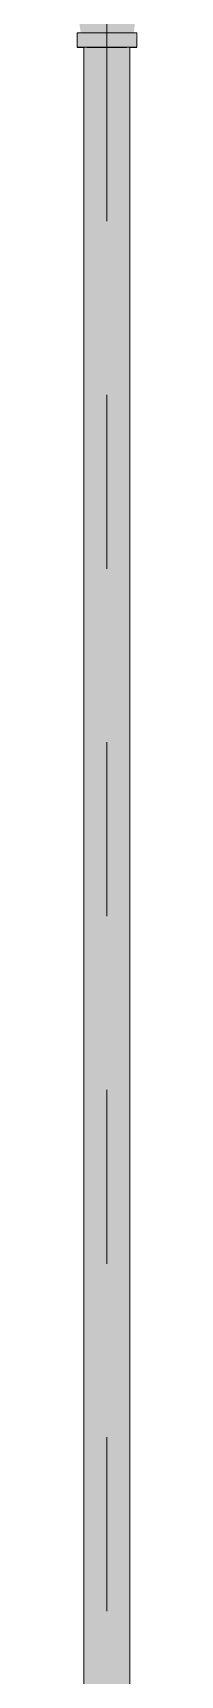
# Model space of a CAD drawing. Header units: millimetres. Extents: x -4000 to 187956, y -58990 to 162485.
# Drawn here: x 14222 to 14277, y 132662 to 134162 of the extents above; entities that cross this region are included whole.
import ezdxf

# ---------------------------------------------------------------- set-up
doc = ezdxf.new("R2010")
doc.units = ezdxf.units.MM
doc.linetypes.add('Dash 1_16_', pattern=[317.5, 158.75, -158.75])
doc.layers.add('P-PIPE', color=3, linetype='Continuous', lineweight=9)
doc.layers.add('P-PIPE-CNTR', color=3, linetype='Continuous', lineweight=9)

msp = doc.modelspace()

# ---------------------------------------------------------------- hatches: boundary and pattern name
at = {"layer": 'P-PIPE', "transparency": 33554534}
for points in [[(14250, 134162.2), (14274.8, 134162.2), (14277.1, 134188.6), (14221.9, 134188.6), (14226.1, 134162.2), (14243.6, 134162.2)], [(14222.7, 134149.1), (14277.4, 134149.1), (14276.4, 134162.4), (14222.7, 134162.4)], [(14276.4, 134148.9), (14277.4, 134148.9), (14276.4, 134162.2), (14222.7, 134162.2), (14223.6, 134148.9), (14273.7, 134148.9)], [(14231.7, 131493.8), (14250, 131493.8), (14250, 134149.1), (14228.9, 134149.1), (14229.6, 131493.8)], [(14231.7, 131494.3), (14250, 131494.3), (14250, 134148.9), (14228.9, 134148.9), (14229.6, 131494.3)], [(14250, 131493.8), (14271.1, 131493.8), (14270.4, 134149.1), (14250, 134149.1), (14250, 131499.1)], [(14250, 131494.3), (14271.1, 131494.3), (14270.4, 134148.9), (14250, 134148.9), (14250, 131499.1)]]:
    msp.add_hatch(color=1, dxfattribs=at).paths.add_polyline_path(points)

# ---------------------------------------------------------------- linework, layer by layer
at = {"layer": 'P-PIPE', "color": 20, "lineweight": 13}
for p, q in [((14222.7, 134162.4), (14222.7, 134149.1)), ((14222.7, 134162.2), (14222.7, 134149.1)), ((14223.6, 134162.2), (14222.7, 134162.2)), ((14223.6, 134162.2), (14222.7, 134162.2)), ((14226.3, 134162.2), (14223.6, 134162.2)), ((14225, 134162.2), (14223.6, 134162.2)), ((14230.6, 134162.2), (14226.3, 134162.2)), ((14230.6, 134162.2), (14226.3, 134162.2)), ((14236.3, 134162.2), (14230.7, 134162.2)), ((14236.3, 134162.2), (14230.7, 134162.2)), ((14242.8, 134162.2), (14236.3, 134162.2)), ((14242.8, 134162.2), (14236.3, 134162.2)), ((14249.9, 134162.2), (14242.9, 134162.2)), ((14249.9, 134162.2), (14243.6, 134162.2)), ((14257, 134162.2), (14250, 134162.2)), ((14256.4, 134162.2), (14250, 134162.2)), ((14263.6, 134162.2), (14257.1, 134162.2)), ((14263.6, 134162.2), (14257.1, 134162.2)), ((14269.3, 134162.2), (14263.7, 134162.2)), ((14269.3, 134162.2), (14263.7, 134162.2)), ((14273.6, 134162.2), (14269.3, 134162.2)), ((14273.6, 134162.2), (14269.3, 134162.2)), ((14276.4, 134162.2), (14273.7, 134162.2)), ((14276.4, 134162.2), (14275, 134162.2)), ((14277.4, 134162.2), (14276.4, 134162.2)), ((14277.4, 134162.2), (14276.4, 134162.2)), ((14277.4, 134149.1), (14277.4, 134162.4)), ((14277.4, 134149.1), (14277.4, 134162.2)), ((14222.7, 134149.1), (14228.7, 134149.1)), ((14222.7, 134149.1), (14277.4, 134149.1)), ((14222.7, 134148.9), (14228.7, 134148.9)), ((14222.7, 134148.9), (14228.7, 134148.9)), ((14228.9, 134149.1), (14228.9, 131493.8)), ((14229.6, 134149.1), (14228.9, 134149.1)), ((14228.9, 134148.9), (14228.9, 131494.3)), ((14229.6, 134148.9), (14228.9, 134148.9)), ((14268.3, 134149.1), (14231.7, 134149.1)), ((14231.7, 134149.1), (14268.4, 134149.1)), ((14235.1, 134148.9), (14231.7, 134148.9)), ((14231.7, 134148.9), (14235, 134148.9)), ((14231.7, 134148.9), (14235, 134148.9)), ((14235, 134148.9), (14239.4, 134148.9)), ((14235, 134148.9), (14239.4, 134148.9)), ((14239.5, 134148.9), (14235.1, 134148.9)), ((14239.4, 134148.9), (14244.5, 134148.9)), ((14239.4, 134148.9), (14244.5, 134148.9)), ((14244.5, 134148.9), (14239.5, 134148.9)), ((14250, 134148.9), (14244.5, 134148.9)), ((14244.5, 134148.9), (14250, 134148.9)), ((14244.5, 134148.9), (14250, 134148.9)), ((14255.5, 134148.9), (14250, 134148.9)), ((14250, 134148.9), (14255.5, 134148.9)), ((14250, 134148.9), (14255.5, 134148.9)), ((14260.5, 134148.9), (14255.5, 134148.9)), ((14255.5, 134148.9), (14260.6, 134148.9)), ((14255.5, 134148.9), (14260.6, 134148.9)), ((14264.9, 134148.9), (14260.5, 134148.9)), ((14260.6, 134148.9), (14265, 134148.9)), ((14260.6, 134148.9), (14265, 134148.9)), ((14268.3, 134148.9), (14264.9, 134148.9)), ((14265, 134148.9), (14268.4, 134148.9)), ((14265, 134148.9), (14268.4, 134148.9)), ((14271.1, 134149.1), (14270.4, 134149.1)), ((14271.1, 134148.9), (14270.4, 134148.9)), ((14271.1, 131493.8), (14271.1, 134149.1)), ((14271.1, 131494.3), (14271.1, 134148.9)), ((14271.3, 134149.1), (14276.4, 134149.1)), ((14271.3, 134148.9), (14277.4, 134148.9)), ((14271.3, 134148.9), (14277.4, 134148.9)), ((14276.4, 134149.1), (14277.4, 134149.1))]:
    msp.add_line(p, q, dxfattribs=at)
at = {"layer": 'P-PIPE-CNTR', "color": 20, "lineweight": 13}
for p in [(14250, 134203.7), (14250, 134162.2)]:
    msp.add_line(p, (14250, 134149.1), dxfattribs=at)
at = {"layer": 'P-PIPE-CNTR', "color": 1, "linetype": 'Dash 1_16_'}
for p, q in [((14250, 134149.1), (14250, 131493.8)), ((14250, 134149.1), (14250, 131493.8)), ((14250, 134148.9), (14250, 131494.3)), ((14250, 134148.9), (14250, 131494.3))]:
    msp.add_line(p, q, dxfattribs=at)

doc.saveas('drawing.dxf')
